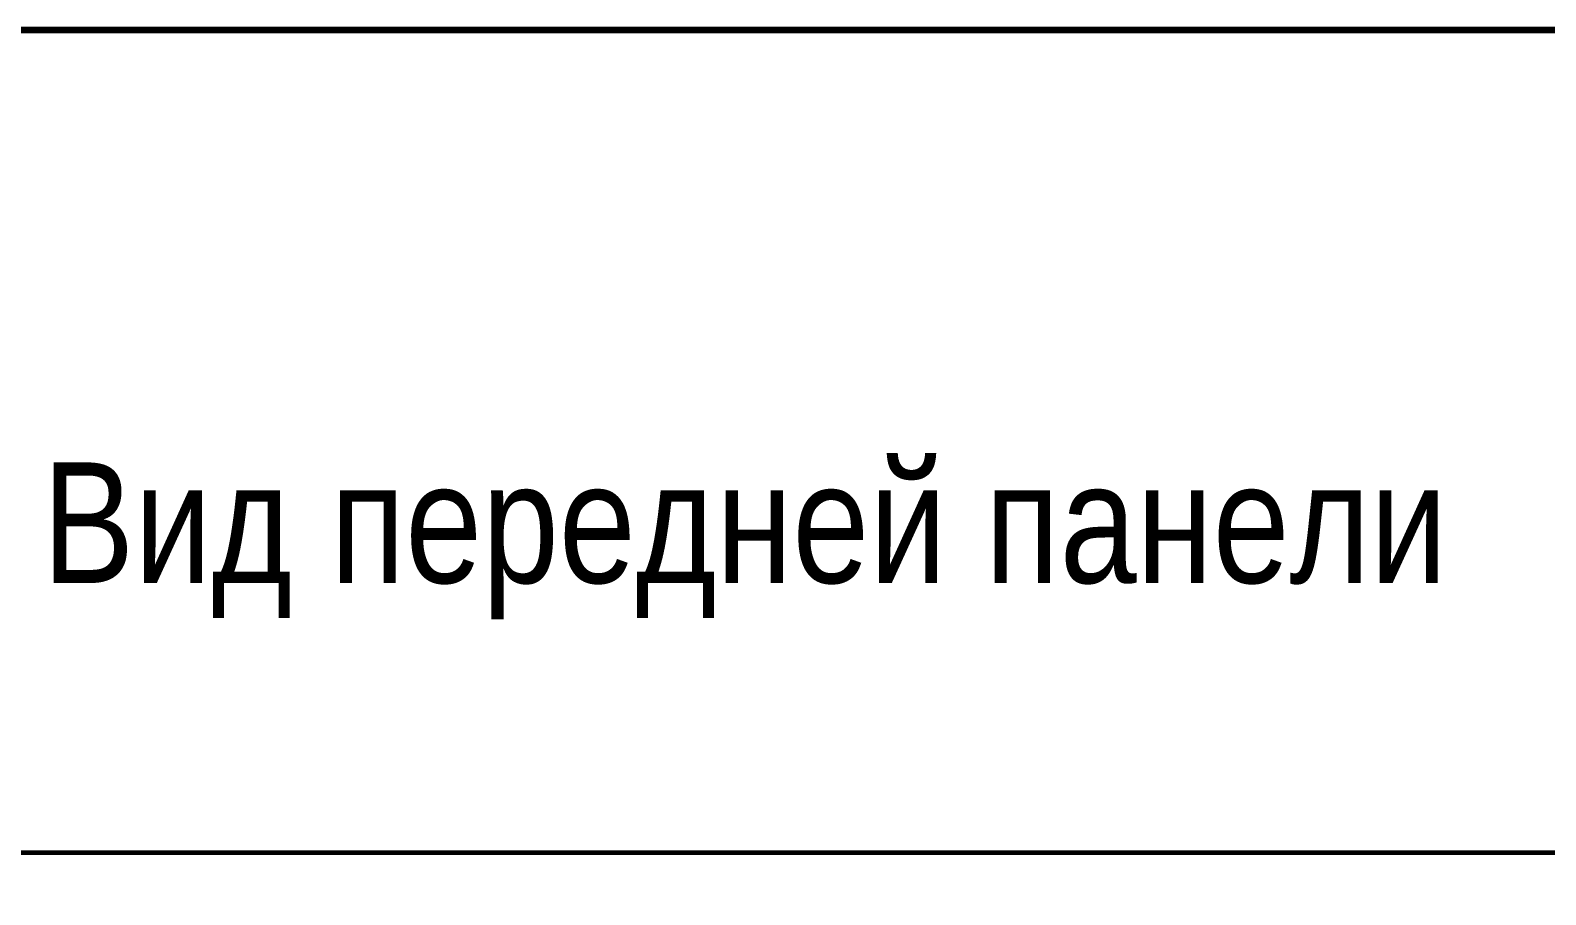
# Model space of a CAD drawing. Header units: millimetres. Extents: x -6000 to 26000, y -6000 to 26000.
# Drawn here: x 98.63 to 142.61, y -1929.12 to -1904.02 of the extents above; entities that cross this region are included whole.
import ezdxf

# ---------------------------------------------------------------- set-up
doc = ezdxf.new("R2010")
doc.units = ezdxf.units.MM
doc.header["$MEASUREMENT"] = 0
for name, color, linetype, lineweight in [('0_Ном._пера__246', 7, 'Continuous', 100), ('Аннотация - Текст_Ном._пера__1', 7, 'Continuous', 15), ('Чертеж и Рисунок_Ном._пера__41', 7, 'Continuous', 60)]:
    doc.layers.add(name, color=color, linetype=linetype, lineweight=lineweight)
doc.styles.add('СГЕНЕРИР_СТИЛЬ_1', font='ARIALN.TTF')

msp = doc.modelspace()

# ---------------------------------------------------------------- linework, layer by layer
at = {"layer": '0_Ном._пера__246', "color": 7, "linetype": 'Continuous', "lineweight": 100, "flags": 128}
msp.add_lwpolyline([(415, -2191.024), (415, -1904.024), (20, -1904.024), (20, -2191.024)], close=True, dxfattribs=at)
at = {"layer": 'Чертеж и Рисунок_Ном._пера__41', "color": 7, "linetype": 'Continuous', "lineweight": 60}
msp.add_line((76.358, -1927.897), (159.864, -1927.897), dxfattribs=at)

# ---------------------------------------------------------------- texts
at = {"layer": 'Аннотация - Текст_Ном._пера__1', "color": 7, "linetype": 'Continuous', "lineweight": 15, "insert": (119.364, -1916.572), "char_height": 3.5, "attachment_point": 2, "style": 'СГЕНЕРИР_СТИЛЬ_1'}
msp.add_mtext('\\A1;{\\pqc;\\fArial Narrow|b0|i0|c204|p34;Вид передней панели}', dxfattribs=at)

doc.saveas('drawing.dxf')
